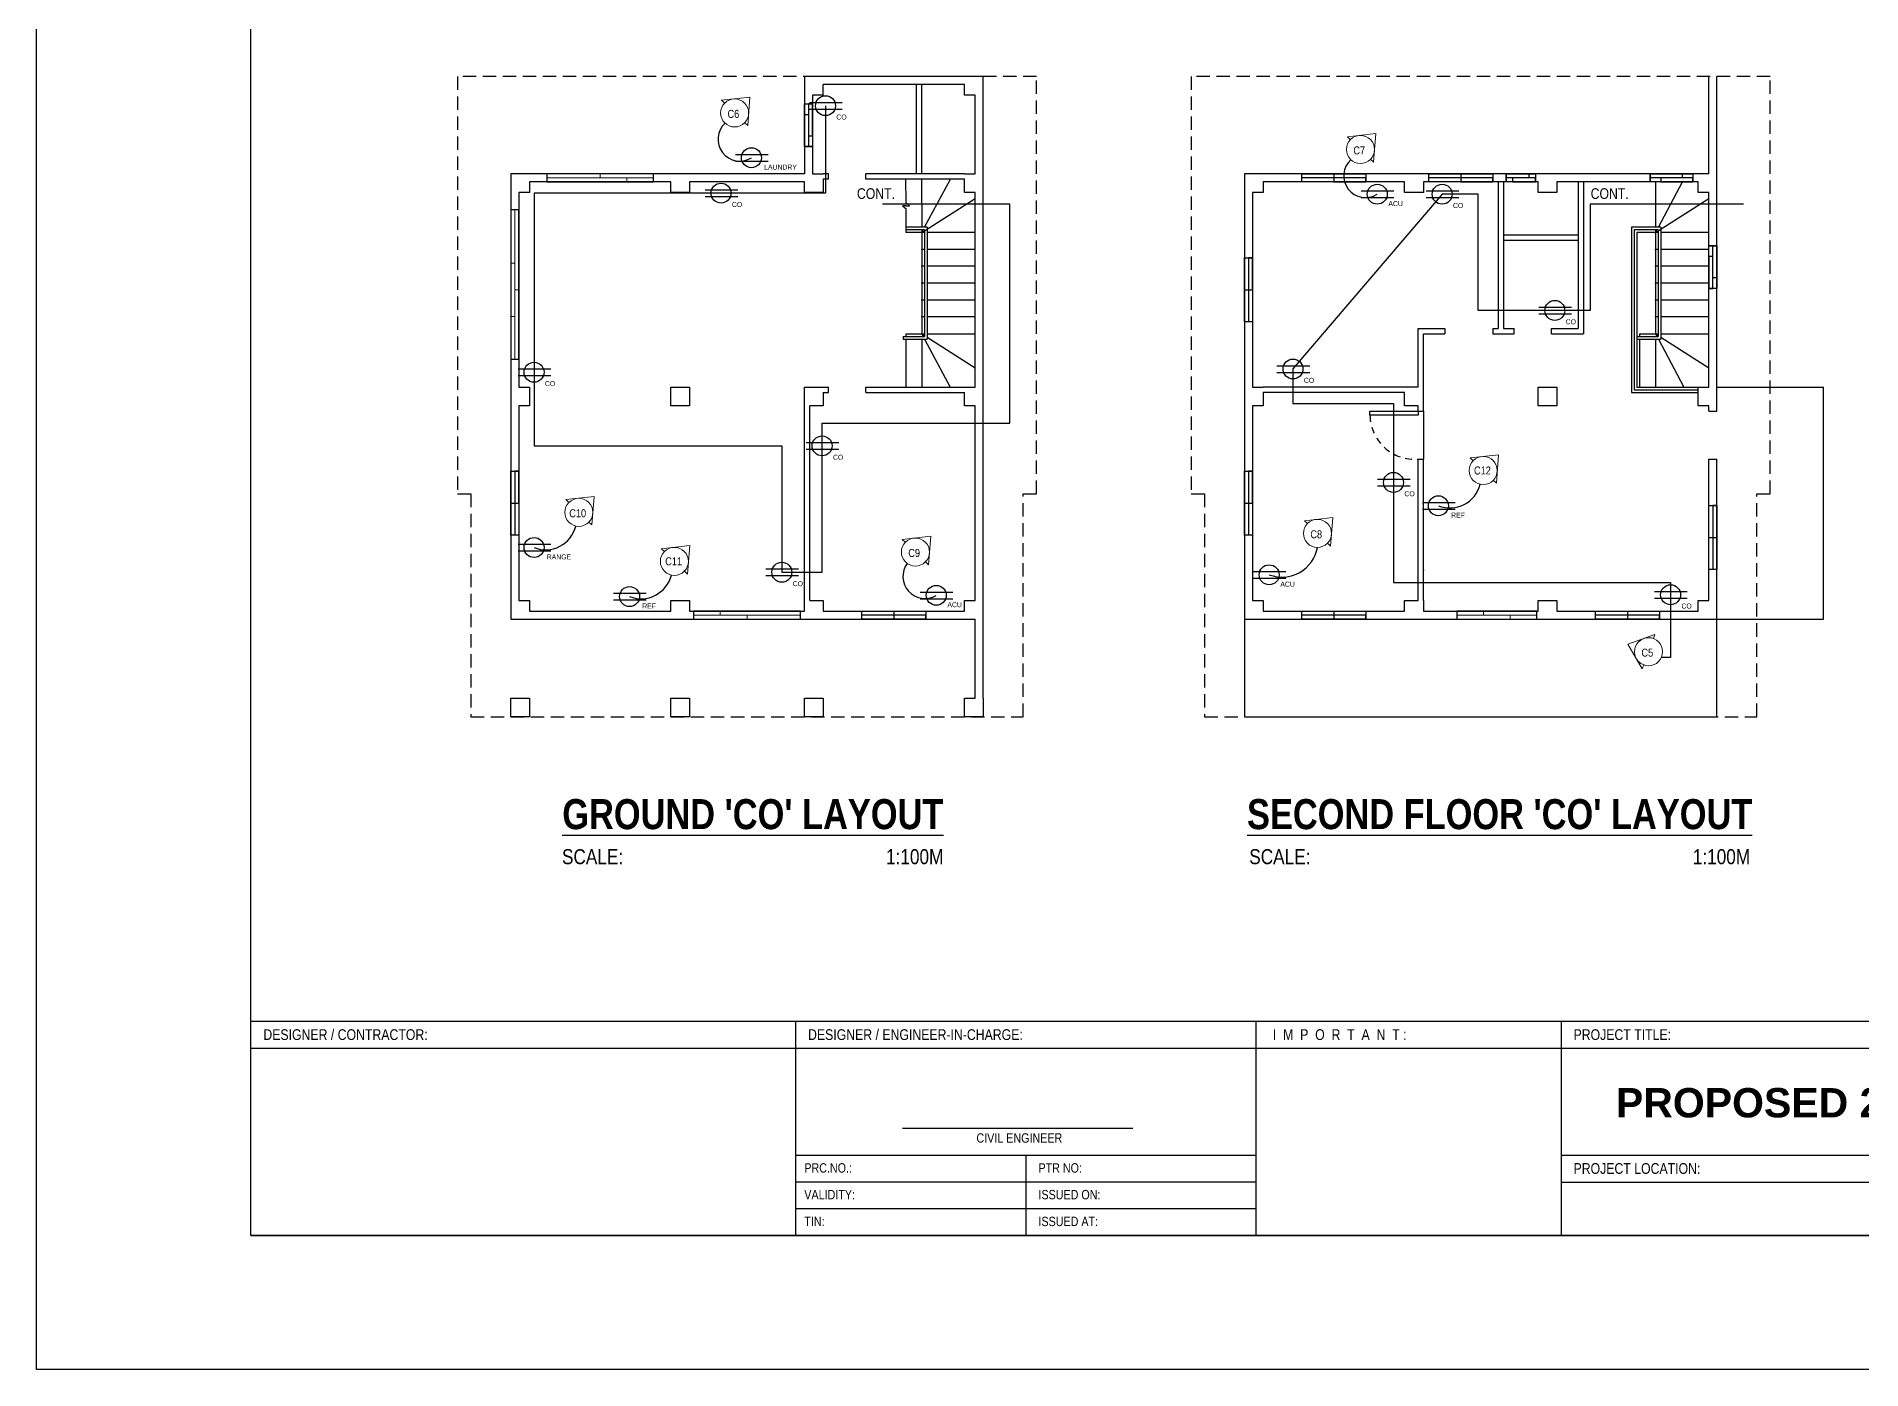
# Model space of a CAD drawing. Header units: inches. Extents: x 7263 to 7501, y 1317 to 1521.
# Drawn here: x 7262.7 to 7296.9, y 1317.12 to 1342.1 of the extents above; entities that cross this region are included whole.
import ezdxf

# ---------------------------------------------------------------- set-up
doc = ezdxf.new("R2010")
doc.units = ezdxf.units.IN
doc.header["$MEASUREMENT"] = 0
doc.linetypes.add('HIDDEN', pattern=[0.375, 0.25, -0.125])
doc.linetypes.add('HIDDEN2', pattern=[0.1875, 0.125, -0.0625])
for name, color, linetype, lineweight in [('.25', 250, 'Continuous', 25), ('electrical', 118, 'Continuous', 13), ('Muebles', 2, 'Continuous', 0)]:
    doc.layers.add(name, color=color, linetype=linetype, lineweight=lineweight)
for name, color, linetype in [('hatch', 14, 'Continuous'), ('Layer1', 1, 'Continuous'), ('Layer2', 2, 'Continuous'), ('Layer3', 3, 'Continuous'), ('Layer6', 6, 'Continuous'), ('Layer8', 8, 'Continuous'), ('PDF10_HJ_10MM 2', 7, 'Continuous'), ('text', 7, 'Continuous')]:
    doc.layers.add(name, color=color, linetype=linetype)
doc.styles.get("Standard").update_dxf_attribs({"font": ''})
doc.styles.get('Standard').set_extended_font_data('Tw Cen MT Condensed')

msp = doc.modelspace()

# ---------------------------------------------------------------- linework, layer by layer
at = {"layer": '.25', "color": 9, "true_color": 0xc7c8ca}
for p in [(7279.286, 1338.11), (7293.036, 1338.11), (7279.286, 1337.793), (7293.036, 1337.793), (7279.287, 1337.476), (7293.037, 1337.476), (7279.287, 1337.16), (7293.037, 1337.16), (7279.287, 1336.843), (7293.037, 1336.843), (7288.687, 1332.101)]:
    msp.add_point(p, dxfattribs=at)
at = {"layer": 'Defpoints'}
msp.add_lwpolyline([(7262.697, 1368.116), (7339.197, 1368.116), (7339.197, 1317.116), (7262.697, 1317.116)], close=True, dxfattribs=at)
at = {"layer": 'electrical', "color": 2, "lineweight": 15}
for points in [[(7275.969, 1340.484), (7276.025, 1340.43), (7276.067, 1340.963), (7275.535, 1340.904), (7275.591, 1340.85)], [(7287.697, 1339.8), (7287.753, 1339.745), (7287.795, 1340.279), (7287.263, 1340.22), (7287.319, 1340.166)], [(7289.998, 1333.782), (7290.055, 1333.727), (7290.097, 1334.261), (7289.564, 1334.202), (7289.621, 1334.147)], [(7273.05, 1332.999), (7273.106, 1332.944), (7273.148, 1333.478), (7272.616, 1333.419), (7272.672, 1333.364)], [(7286.891, 1332.604), (7286.947, 1332.55), (7286.989, 1333.084), (7286.457, 1333.025), (7286.513, 1332.97)], [(7274.84, 1332.079), (7274.897, 1332.024), (7274.939, 1332.558), (7274.406, 1332.499), (7274.463, 1332.445)], [(7279.356, 1332.255), (7279.413, 1332.2), (7279.455, 1332.734), (7278.922, 1332.675), (7278.979, 1332.62)], [(7292.998, 1330.816), (7293.024, 1330.89), (7292.52, 1330.711), (7292.791, 1330.249), (7292.818, 1330.323)]]:
    msp.add_lwpolyline(points, dxfattribs=at)
at = {"layer": 'electrical', "color": 4, "lineweight": 15}
for centre in [(7275.78, 1340.667), (7275.78, 1340.667), (7287.508, 1339.983), (7287.508, 1339.983), (7289.809, 1333.965), (7289.809, 1333.965), (7272.861, 1333.181), (7272.861, 1333.181), (7286.702, 1332.787), (7286.702, 1332.787), (7274.651, 1332.262), (7274.651, 1332.262), (7279.168, 1332.437), (7279.168, 1332.437), (7292.908, 1330.569), (7292.908, 1330.569)]:
    msp.add_circle(centre, 0.263, dxfattribs=at)
at = {"layer": 'hatch', "color": 1, "lineweight": -3}
for p, q in [((7277.183, 1340.865), (7277.795, 1340.865)), ((7277.183, 1340.74), (7277.795, 1340.74)), ((7275.795, 1339.891), (7276.407, 1339.891)), ((7275.795, 1339.766), (7276.407, 1339.766)), ((7275.225, 1339.227), (7275.838, 1339.227)), ((7275.225, 1339.102), (7275.838, 1339.102)), ((7287.523, 1339.207), (7288.135, 1339.207)), ((7287.523, 1339.082), (7288.135, 1339.082)), ((7288.739, 1339.207), (7289.351, 1339.207)), ((7288.739, 1339.082), (7289.351, 1339.082)), ((7290.851, 1337.028), (7291.463, 1337.028)), ((7290.851, 1336.903), (7291.463, 1336.903)), ((7285.944, 1335.93), (7286.557, 1335.93)), ((7271.721, 1335.869), (7272.333, 1335.869)), ((7271.721, 1335.744), (7272.333, 1335.744)), ((7285.944, 1335.805), (7286.557, 1335.805)), ((7277.119, 1334.49), (7277.732, 1334.49)), ((7277.119, 1334.365), (7277.732, 1334.365)), ((7287.829, 1333.805), (7288.441, 1333.805)), ((7287.829, 1333.68), (7288.441, 1333.68)), ((7288.669, 1333.367), (7289.282, 1333.367)), ((7288.669, 1333.242), (7289.282, 1333.242)), ((7271.721, 1332.584), (7272.333, 1332.584)), ((7271.721, 1332.459), (7272.333, 1332.459)), ((7276.365, 1332.121), (7276.977, 1332.121)), ((7276.365, 1331.996), (7276.977, 1331.996)), ((7285.498, 1332.074), (7286.111, 1332.074)), ((7285.498, 1331.949), (7286.111, 1331.949)), ((7273.511, 1331.665), (7274.124, 1331.665)), ((7273.511, 1331.54), (7274.124, 1331.54)), ((7279.259, 1331.688), (7279.871, 1331.688)), ((7279.259, 1331.563), (7279.871, 1331.563)), ((7293.021, 1331.7), (7293.633, 1331.7)), ((7293.021, 1331.575), (7293.633, 1331.575))]:
    msp.add_line(p, q, dxfattribs=at)
for centre in [(7277.483, 1340.803), (7276.095, 1339.828), (7275.525, 1339.164), (7287.823, 1339.144), (7289.039, 1339.144), (7291.151, 1336.966), (7272.021, 1335.807), (7286.244, 1335.868), (7277.419, 1334.427), (7288.128, 1333.742), (7288.969, 1333.305), (7272.021, 1332.522), (7276.665, 1332.058), (7285.798, 1332.011), (7293.321, 1331.637), (7273.811, 1331.602), (7279.559, 1331.626)]:
    msp.add_circle(centre, 0.187, dxfattribs=at)
at = {"layer": 'Layer1'}
for p, q in [((7279.387, 1338.526), (7278.987, 1338.526)), ((7279.337, 1338.476), (7278.987, 1338.476)), ((7279.337, 1338.476), (7279.338, 1336.476)), ((7279.387, 1338.526), (7279.388, 1336.426)), ((7293.137, 1338.526), (7292.587, 1338.526)), ((7292.587, 1338.526), (7292.587, 1335.426)), ((7293.087, 1338.476), (7292.637, 1338.476)), ((7292.637, 1338.476), (7292.637, 1335.476)), ((7293.087, 1338.476), (7293.088, 1336.476)), ((7293.137, 1338.526), (7293.138, 1336.426)), ((7278.938, 1336.476), (7278.938, 1336.426)), ((7278.938, 1336.476), (7279.338, 1336.476)), ((7278.938, 1336.426), (7279.388, 1336.426)), ((7292.688, 1336.476), (7292.688, 1336.426)), ((7292.688, 1336.476), (7293.088, 1336.476)), ((7292.688, 1336.426), (7293.138, 1336.426)), ((7292.587, 1335.426), (7293.837, 1335.426)), ((7292.637, 1335.476), (7293.837, 1335.476)), ((7288.687, 1335.076), (7288.687, 1334.176))]:
    msp.add_line(p, q, dxfattribs=at)
for points in [[(7277.087, 1340.039), (7277.087, 1340.839), (7277.237, 1340.839), (7277.237, 1340.039)], [(7272.262, 1339.526), (7272.262, 1339.376), (7274.262, 1339.376), (7274.262, 1339.526)], [(7286.412, 1339.526), (7287.612, 1339.526), (7287.612, 1339.376), (7286.412, 1339.376)], [(7288.787, 1339.526), (7289.987, 1339.526), (7289.987, 1339.376), (7288.787, 1339.376)], [(7290.237, 1339.526), (7290.787, 1339.526), (7290.787, 1339.376), (7290.237, 1339.376)], [(7292.937, 1339.526), (7293.737, 1339.526), (7293.737, 1339.376), (7292.937, 1339.376)], [(7271.587, 1336.051), (7271.737, 1336.051), (7271.737, 1338.851), (7271.587, 1338.851)], [(7294.187, 1338.176), (7294.187, 1337.376), (7294.037, 1337.376), (7294.037, 1338.176)], [(7285.337, 1336.751), (7285.337, 1337.951), (7285.487, 1337.951), (7285.487, 1336.751)], [(7271.587, 1332.751), (7271.587, 1333.951), (7271.737, 1333.951), (7271.737, 1332.751)], [(7285.337, 1332.751), (7285.337, 1333.951), (7285.487, 1333.951), (7285.487, 1332.751)], [(7294.037, 1332.111), (7294.037, 1333.311), (7294.187, 1333.311), (7294.187, 1332.111)], [(7277.012, 1331.176), (7277.012, 1331.326), (7275.012, 1331.326), (7275.012, 1331.176)], [(7278.162, 1331.326), (7279.362, 1331.326), (7279.362, 1331.176), (7278.162, 1331.176)], [(7286.412, 1331.326), (7287.612, 1331.326), (7287.612, 1331.176), (7286.412, 1331.176)], [(7290.812, 1331.176), (7290.812, 1331.326), (7289.312, 1331.326), (7289.312, 1331.176)], [(7291.912, 1331.326), (7293.112, 1331.326), (7293.112, 1331.176), (7291.912, 1331.176)]]:
    msp.add_lwpolyline(points, close=True, dxfattribs=at)
at = {"layer": 'Layer1', "linetype": 'HIDDEN2'}
msp.add_arc((7288.532, 1335.02), 0.846, 181.2707, 273.7084, dxfattribs=at)
at = {"layer": 'Layer2'}
for p, q in [((7279.285, 1339.426), (7279.286, 1338.526)), ((7279.341, 1338.526), (7279.823, 1339.426)), ((7293.035, 1339.376), (7293.036, 1338.526)), ((7293.091, 1338.526), (7293.546, 1339.376)), ((7279.286, 1338.426), (7280.289, 1339.062)), ((7293.036, 1338.426), (7294.039, 1339.062)), ((7279.288, 1338.426), (7278.987, 1338.426)), ((7279.286, 1338.476), (7279.286, 1338.426)), ((7279.286, 1338.426), (7279.314, 1338.476)), ((7279.286, 1338.426), (7279.288, 1336.526)), ((7279.337, 1338.426), (7279.286, 1338.426)), ((7280.287, 1338.426), (7279.387, 1338.426)), ((7293.038, 1338.426), (7292.687, 1338.426)), ((7292.687, 1338.426), (7292.687, 1335.526)), ((7293.036, 1338.476), (7293.036, 1338.426)), ((7293.036, 1338.426), (7293.064, 1338.476)), ((7293.036, 1338.426), (7293.038, 1336.526)), ((7293.087, 1338.426), (7293.036, 1338.426)), ((7294.037, 1338.426), (7293.137, 1338.426)), ((7279.337, 1338.11), (7279.286, 1338.11)), ((7280.287, 1338.11), (7279.387, 1338.11)), ((7293.087, 1338.11), (7293.036, 1338.11)), ((7294.037, 1338.11), (7293.137, 1338.11)), ((7279.338, 1337.793), (7279.286, 1337.793)), ((7280.288, 1337.793), (7279.388, 1337.793)), ((7293.088, 1337.793), (7293.036, 1337.793)), ((7294.038, 1337.793), (7293.138, 1337.793)), ((7279.337, 1337.476), (7279.286, 1337.476)), ((7280.287, 1337.476), (7279.387, 1337.476)), ((7293.087, 1337.476), (7293.036, 1337.476)), ((7294.037, 1337.476), (7293.137, 1337.476)), ((7279.338, 1337.16), (7279.287, 1337.16)), ((7280.288, 1337.16), (7279.388, 1337.16)), ((7293.088, 1337.16), (7293.037, 1337.16)), ((7294.038, 1337.16), (7293.138, 1337.16)), ((7279.339, 1336.843), (7279.288, 1336.843)), ((7280.289, 1336.843), (7279.389, 1336.843)), ((7293.089, 1336.843), (7293.038, 1336.843)), ((7294.039, 1336.843), (7293.139, 1336.843)), ((7278.988, 1336.526), (7278.988, 1336.476)), ((7278.988, 1336.526), (7279.338, 1336.526)), ((7278.988, 1336.426), (7278.989, 1335.526)), ((7279.288, 1336.526), (7279.314, 1336.476)), ((7279.288, 1336.526), (7279.338, 1336.494)), ((7279.288, 1336.426), (7279.289, 1335.526)), ((7279.341, 1336.426), (7279.822, 1335.527)), ((7279.388, 1336.526), (7280.29, 1336.526)), ((7279.388, 1336.463), (7280.289, 1335.891)), ((7292.738, 1336.526), (7292.738, 1336.476)), ((7292.738, 1336.526), (7293.088, 1336.526)), ((7292.738, 1336.426), (7292.739, 1335.526)), ((7293.038, 1336.526), (7293.064, 1336.476)), ((7293.038, 1336.526), (7293.088, 1336.494)), ((7293.038, 1336.426), (7293.039, 1335.526)), ((7293.091, 1336.426), (7293.572, 1335.527)), ((7293.138, 1336.526), (7294.04, 1336.526)), ((7293.138, 1336.463), (7294.039, 1335.891)), ((7292.687, 1335.526), (7293.837, 1335.526)), ((7283.24, 1321.632), (7278.929, 1321.632))]:
    msp.add_line(p, q, dxfattribs=at)
for points in [[(7277.237, 1340.239), (7277.237, 1340.839), (7277.162, 1340.839), (7277.162, 1340.239)], [(7277.162, 1340.639), (7277.162, 1340.039), (7277.087, 1340.039), (7277.087, 1340.639)], [(7287.012, 1339.451), (7286.412, 1339.451), (7286.412, 1339.526), (7287.012, 1339.526)], [(7287.012, 1339.376), (7287.612, 1339.376), (7287.612, 1339.451), (7287.012, 1339.451)], [(7289.387, 1339.451), (7288.787, 1339.451), (7288.787, 1339.526), (7289.387, 1339.526)], [(7289.387, 1339.376), (7289.987, 1339.376), (7289.987, 1339.451), (7289.387, 1339.451)], [(7290.665, 1339.451), (7290.237, 1339.451), (7290.237, 1339.526), (7290.665, 1339.526)], [(7290.787, 1339.451), (7290.358, 1339.451), (7290.358, 1339.376), (7290.787, 1339.376)], [(7293.537, 1339.451), (7292.937, 1339.451), (7292.937, 1339.526), (7293.537, 1339.526)], [(7293.137, 1339.376), (7293.737, 1339.376), (7293.737, 1339.451), (7293.137, 1339.451)], [(7294.112, 1337.576), (7294.112, 1338.176), (7294.187, 1338.176), (7294.187, 1337.576)], [(7285.487, 1337.351), (7285.487, 1337.951), (7285.412, 1337.951), (7285.412, 1337.351)], [(7294.037, 1337.976), (7294.037, 1337.376), (7294.112, 1337.376), (7294.112, 1337.976)], [(7285.412, 1337.351), (7285.412, 1336.751), (7285.337, 1336.751), (7285.337, 1337.351)], [(7287.687, 1335.076), (7288.587, 1335.076), (7288.587, 1335.001), (7287.687, 1335.001)], [(7271.737, 1333.351), (7271.737, 1333.951), (7271.662, 1333.951), (7271.662, 1333.351)], [(7285.487, 1333.351), (7285.487, 1333.951), (7285.412, 1333.951), (7285.412, 1333.351)], [(7271.662, 1333.351), (7271.662, 1332.751), (7271.587, 1332.751), (7271.587, 1333.351)], [(7285.412, 1333.351), (7285.412, 1332.751), (7285.337, 1332.751), (7285.337, 1333.351)], [(7294.187, 1332.711), (7294.187, 1333.311), (7294.112, 1333.311), (7294.112, 1332.711)], [(7294.112, 1332.711), (7294.112, 1332.111), (7294.037, 1332.111), (7294.037, 1332.711)], [(7278.762, 1331.251), (7278.162, 1331.251), (7278.162, 1331.326), (7278.762, 1331.326)], [(7278.762, 1331.176), (7279.362, 1331.176), (7279.362, 1331.251), (7278.762, 1331.251)], [(7287.012, 1331.251), (7286.412, 1331.251), (7286.412, 1331.326), (7287.012, 1331.326)], [(7287.012, 1331.176), (7287.612, 1331.176), (7287.612, 1331.251), (7287.012, 1331.251)], [(7292.512, 1331.251), (7291.912, 1331.251), (7291.912, 1331.326), (7292.512, 1331.326)], [(7292.512, 1331.176), (7293.112, 1331.176), (7293.112, 1331.251), (7292.512, 1331.251)]]:
    msp.add_lwpolyline(points, close=True, dxfattribs=at)
at = {"layer": 'Layer3'}
for p, q in [((7280.437, 1341.351), (7277.087, 1341.351)), ((7277.087, 1341.351), (7277.087, 1339.526)), ((7280.087, 1341.201), (7277.437, 1341.201)), ((7277.437, 1341.001), (7277.437, 1341.201)), ((7279.187, 1339.526), (7279.187, 1341.201)), ((7279.287, 1339.526), (7279.287, 1341.201)), ((7280.087, 1341.001), (7280.087, 1341.201)), ((7280.437, 1329.701), (7280.437, 1341.351)), ((7294.037, 1339.526), (7294.037, 1341.351)), ((7294.187, 1335.076), (7294.187, 1341.351)), ((7277.437, 1341.001), (7277.237, 1341.001)), ((7277.237, 1341.001), (7277.237, 1339.526)), ((7280.287, 1341.001), (7280.087, 1341.001)), ((7280.287, 1339.526), (7280.287, 1341.001)), ((7277.087, 1340.039), (7277.237, 1340.039)), ((7277.087, 1339.526), (7271.587, 1339.526)), ((7271.587, 1339.526), (7271.587, 1331.176)), ((7271.937, 1339.376), (7271.937, 1339.176)), ((7274.587, 1339.376), (7271.937, 1339.376)), ((7274.587, 1339.176), (7274.587, 1339.376)), ((7274.937, 1339.376), (7274.937, 1339.176)), ((7277.087, 1339.376), (7274.937, 1339.376)), ((7277.087, 1339.176), (7277.087, 1339.376)), ((7277.237, 1339.526), (7277.437, 1339.526)), ((7277.537, 1339.526), (7277.437, 1339.526)), ((7277.437, 1339.426), (7277.437, 1339.176)), ((7277.537, 1339.426), (7277.437, 1339.426)), ((7277.537, 1339.426), (7277.537, 1339.526)), ((7280.087, 1339.526), (7278.237, 1339.526)), ((7278.237, 1339.426), (7278.237, 1339.526)), ((7280.087, 1339.426), (7278.237, 1339.426)), ((7280.087, 1339.526), (7280.287, 1339.526)), ((7280.087, 1339.176), (7280.087, 1339.426)), ((7294.037, 1339.526), (7285.337, 1339.526)), ((7285.337, 1339.526), (7285.337, 1331.176)), ((7285.687, 1339.376), (7285.687, 1339.176)), ((7288.337, 1339.376), (7285.687, 1339.376)), ((7288.337, 1339.176), (7288.337, 1339.376)), ((7288.687, 1339.376), (7288.687, 1339.176)), ((7290.837, 1339.376), (7288.687, 1339.376)), ((7290.087, 1339.376), (7290.087, 1336.626)), ((7290.187, 1339.376), (7290.187, 1336.626)), ((7290.237, 1339.526), (7290.237, 1339.376)), ((7290.837, 1339.176), (7290.837, 1339.376)), ((7291.187, 1339.376), (7291.187, 1339.176)), ((7293.837, 1339.376), (7291.187, 1339.376)), ((7291.587, 1339.376), (7291.587, 1336.626)), ((7291.687, 1339.376), (7291.687, 1336.526)), ((7292.937, 1339.526), (7292.937, 1339.376)), ((7293.837, 1339.176), (7293.837, 1339.376)), ((7271.937, 1339.176), (7271.737, 1339.176)), ((7271.737, 1339.176), (7271.737, 1335.526)), ((7274.937, 1339.176), (7274.587, 1339.176)), ((7277.437, 1339.176), (7277.087, 1339.176)), ((7280.287, 1339.176), (7280.087, 1339.176)), ((7280.287, 1335.526), (7280.287, 1339.176)), ((7285.687, 1339.176), (7285.487, 1339.176)), ((7285.487, 1339.176), (7285.487, 1335.526)), ((7288.687, 1339.176), (7288.337, 1339.176)), ((7291.187, 1339.176), (7290.837, 1339.176)), ((7294.037, 1339.176), (7293.837, 1339.176)), ((7294.037, 1335.526), (7294.037, 1339.176)), ((7291.587, 1338.376), (7290.187, 1338.376)), ((7291.587, 1338.276), (7290.187, 1338.276)), ((7294.187, 1338.176), (7294.037, 1338.176)), ((7288.587, 1335.526), (7288.587, 1336.626)), ((7288.587, 1336.626), (7289.087, 1336.626)), ((7289.087, 1336.626), (7289.087, 1336.526)), ((7289.987, 1336.626), (7290.087, 1336.626)), ((7289.987, 1336.626), (7289.987, 1336.526)), ((7290.187, 1336.626), (7290.387, 1336.626)), ((7290.387, 1336.526), (7290.387, 1336.626)), ((7291.087, 1336.626), (7291.587, 1336.626)), ((7291.087, 1336.526), (7291.087, 1336.626)), ((7288.687, 1335.076), (7288.687, 1336.526)), ((7288.687, 1336.526), (7289.087, 1336.526)), ((7289.987, 1336.526), (7290.387, 1336.526)), ((7291.087, 1336.526), (7291.687, 1336.526)), ((7271.737, 1335.526), (7271.937, 1335.526)), ((7271.937, 1335.526), (7271.937, 1335.176)), ((7274.587, 1335.526), (7274.937, 1335.526)), ((7274.587, 1335.176), (7274.587, 1335.526)), ((7274.937, 1335.526), (7274.937, 1335.176)), ((7277.087, 1335.526), (7277.437, 1335.526)), ((7277.087, 1335.176), (7277.087, 1335.526)), ((7277.437, 1335.526), (7277.537, 1335.526)), ((7277.437, 1335.426), (7277.437, 1335.176)), ((7277.437, 1335.426), (7277.537, 1335.426)), ((7277.537, 1335.426), (7277.537, 1335.526)), ((7278.237, 1335.526), (7280.087, 1335.526)), ((7278.237, 1335.426), (7278.237, 1335.526)), ((7278.237, 1335.426), (7280.087, 1335.426)), ((7280.087, 1335.526), (7280.287, 1335.526)), ((7280.087, 1335.176), (7280.087, 1335.426)), ((7285.487, 1335.526), (7285.687, 1335.526)), ((7288.587, 1335.526), (7285.687, 1335.526)), ((7285.687, 1335.426), (7285.687, 1335.176)), ((7288.337, 1335.426), (7285.687, 1335.426)), ((7288.337, 1335.176), (7288.337, 1335.426)), ((7290.837, 1335.526), (7291.187, 1335.526)), ((7290.837, 1335.176), (7290.837, 1335.526)), ((7291.187, 1335.526), (7291.187, 1335.176)), ((7293.837, 1335.526), (7294.037, 1335.526)), ((7293.837, 1335.176), (7293.837, 1335.526)), ((7294.187, 1335.526), (7296.187, 1335.526)), ((7296.187, 1331.176), (7296.187, 1335.526)), ((7271.937, 1335.176), (7271.737, 1335.176)), ((7271.737, 1335.176), (7271.737, 1331.526)), ((7274.937, 1335.176), (7274.587, 1335.176)), ((7277.087, 1331.526), (7277.087, 1335.176)), ((7277.437, 1335.176), (7277.187, 1335.176)), ((7277.187, 1331.526), (7277.187, 1335.176)), ((7280.287, 1335.176), (7280.087, 1335.176)), ((7280.287, 1331.526), (7280.287, 1335.176)), ((7285.687, 1335.176), (7285.487, 1335.176)), ((7285.487, 1335.176), (7285.487, 1331.526)), ((7288.587, 1335.176), (7288.337, 1335.176)), ((7288.587, 1335.076), (7288.587, 1335.176)), ((7288.587, 1335.076), (7288.687, 1335.076)), ((7291.187, 1335.176), (7290.837, 1335.176)), ((7294.037, 1335.176), (7293.837, 1335.176)), ((7294.037, 1335.076), (7294.037, 1335.176)), ((7294.037, 1335.076), (7294.187, 1335.076)), ((7288.587, 1331.526), (7288.587, 1334.176)), ((7288.587, 1334.176), (7288.687, 1334.176)), ((7288.687, 1331.526), (7288.687, 1334.176)), ((7294.037, 1331.526), (7294.037, 1334.176)), ((7294.037, 1334.176), (7294.187, 1334.176)), ((7294.187, 1331.176), (7294.187, 1334.176)), ((7271.737, 1331.526), (7271.937, 1331.526)), ((7271.937, 1331.526), (7271.937, 1331.326)), ((7274.587, 1331.526), (7274.937, 1331.526)), ((7274.587, 1331.326), (7274.587, 1331.526)), ((7274.937, 1331.526), (7274.937, 1331.326)), ((7277.087, 1331.326), (7277.087, 1331.526)), ((7277.187, 1331.526), (7277.437, 1331.526)), ((7277.437, 1331.526), (7277.437, 1331.326)), ((7280.087, 1331.526), (7280.287, 1331.526)), ((7280.087, 1331.326), (7280.087, 1331.526)), ((7285.487, 1331.526), (7285.687, 1331.526)), ((7285.687, 1331.526), (7285.687, 1331.326)), ((7288.337, 1331.526), (7288.587, 1331.526)), ((7288.337, 1331.326), (7288.337, 1331.526)), ((7288.687, 1331.526), (7288.687, 1331.326)), ((7290.837, 1331.526), (7291.187, 1331.526)), ((7290.837, 1331.326), (7290.837, 1331.526)), ((7291.187, 1331.526), (7291.187, 1331.326)), ((7293.837, 1331.526), (7294.037, 1331.526)), ((7293.837, 1331.326), (7293.837, 1331.526)), ((7271.587, 1331.176), (7280.287, 1331.176)), ((7271.937, 1331.326), (7274.587, 1331.326)), ((7274.937, 1331.326), (7277.087, 1331.326)), ((7277.437, 1331.326), (7280.087, 1331.326)), ((7280.287, 1329.701), (7280.287, 1331.176)), ((7285.337, 1331.176), (7294.187, 1331.176)), ((7285.337, 1331.176), (7285.337, 1329.351)), ((7285.687, 1331.326), (7288.337, 1331.326)), ((7288.687, 1331.326), (7290.837, 1331.326)), ((7291.187, 1331.326), (7293.837, 1331.326)), ((7294.187, 1329.351), (7294.187, 1331.176)), ((7294.187, 1331.176), (7296.187, 1331.176)), ((7285.337, 1329.351), (7294.187, 1329.351)), ((7276.92, 1323.642), (7276.92, 1319.626)), ((7285.55, 1323.642), (7285.55, 1319.626)), ((7291.267, 1323.642), (7291.267, 1319.626)), ((7266.712, 1323.14), (7336.687, 1323.14)), ((7285.55, 1321.13), (7276.927, 1321.13)), ((7281.239, 1321.13), (7281.239, 1320.127)), ((7291.267, 1321.132), (7318.802, 1321.132)), ((7285.55, 1320.629), (7276.927, 1320.629)), ((7291.267, 1320.63), (7318.802, 1320.63)), ((7285.55, 1320.127), (7276.927, 1320.127)), ((7281.239, 1320.127), (7281.239, 1319.626))]:
    msp.add_line(p, q, dxfattribs=at)
at = {"layer": 'Layer3', "linetype": 'HIDDEN'}
for points in [[(7270.587, 1341.351), (7270.587, 1333.526), (7270.837, 1333.526), (7270.837, 1329.351), (7281.187, 1329.351), (7281.187, 1333.526), (7281.437, 1333.526), (7281.437, 1341.351)], [(7284.337, 1341.351), (7284.337, 1333.526), (7284.587, 1333.526), (7284.587, 1329.351), (7294.937, 1329.351), (7294.937, 1333.526), (7295.187, 1333.526), (7295.187, 1341.351)]]:
    msp.add_lwpolyline(points, close=True, dxfattribs=at)
at = {"layer": 'Layer3'}
for points in [[(7271.587, 1329.701), (7271.937, 1329.701), (7271.937, 1329.351), (7271.587, 1329.351)], [(7274.587, 1329.701), (7274.937, 1329.701), (7274.937, 1329.351), (7274.587, 1329.351)], [(7277.087, 1329.701), (7277.437, 1329.701), (7277.437, 1329.351), (7277.087, 1329.351)]]:
    msp.add_lwpolyline(points, close=True, dxfattribs=at)
msp.add_lwpolyline([(7280.437, 1329.701), (7280.437, 1329.351), (7280.087, 1329.351), (7280.087, 1329.701), (7280.287, 1329.701)], dxfattribs=at)
at = {"layer": 'Layer6'}
for p, q in [((7266.712, 1323.642), (7336.687, 1323.642)), ((7266.712, 1319.626), (7336.687, 1319.626))]:
    msp.add_line(p, q, dxfattribs=at)
msp.add_lwpolyline([(7336.687, 1319.626), (7266.712, 1319.626), (7266.712, 1365.606), (7336.687, 1365.606)], close=True, dxfattribs=at)
at = {"layer": 'Layer8'}
for p, q in [((7278.985, 1339.426), (7278.986, 1338.986)), ((7278.986, 1338.927), (7278.927, 1338.927)), ((7278.927, 1338.927), (7278.986, 1338.877)), ((7279.058, 1338.927), (7278.986, 1338.986)), ((7278.986, 1338.927), (7278.986, 1338.927)), ((7278.986, 1338.927), (7279.058, 1338.927)), ((7278.986, 1338.877), (7278.987, 1338.426))]:
    msp.add_line(p, q, dxfattribs=at)
at = {"layer": 'Muebles'}
for points in [[(7272.262, 1339.451), (7272.262, 1339.376), (7273.762, 1339.376), (7273.762, 1339.451)], [(7273.262, 1339.451), (7273.262, 1339.526), (7274.262, 1339.526), (7274.262, 1339.451)], [(7271.662, 1337.851), (7271.587, 1337.851), (7271.587, 1338.851), (7271.662, 1338.851)], [(7271.662, 1336.851), (7271.587, 1336.851), (7271.587, 1337.851), (7271.662, 1337.851)], [(7271.662, 1336.051), (7271.737, 1336.051), (7271.737, 1337.351), (7271.662, 1337.351)], [(7276.012, 1331.251), (7276.012, 1331.176), (7275.012, 1331.176), (7275.012, 1331.251)], [(7277.012, 1331.251), (7277.012, 1331.326), (7275.512, 1331.326), (7275.512, 1331.251)], [(7290.312, 1331.251), (7290.312, 1331.176), (7289.312, 1331.176), (7289.312, 1331.251)], [(7290.812, 1331.251), (7290.812, 1331.326), (7289.812, 1331.326), (7289.812, 1331.251)]]:
    msp.add_lwpolyline(points, close=True, dxfattribs=at)
at = {"layer": 'PDF10_HJ_10MM 2', "color": 2, "ltscale": 0.02}
for p, q in [((7280.936, 1338.956), (7278.553, 1338.956)), ((7280.936, 1334.85), (7280.936, 1338.956)), ((7294.686, 1338.956), (7291.815, 1338.956))]:
    msp.add_line(p, q, dxfattribs=at)
for points in [[(7277.483, 1340.803), (7277.483, 1339.164), (7272.021, 1339.164), (7272.021, 1334.427), (7276.665, 1334.427), (7276.665, 1332.058), (7277.419, 1332.058), (7277.419, 1334.85), (7280.936, 1334.85)], [(7291.815, 1338.956), (7291.815, 1336.966), (7289.717, 1336.966), (7289.717, 1339.144), (7289.039, 1339.144), (7286.244, 1335.868), (7286.244, 1335.22), (7288.128, 1335.22), (7288.128, 1331.867), (7293.321, 1331.867), (7293.321, 1330.461), (7293.147, 1330.461)]]:
    msp.add_lwpolyline(points, dxfattribs=at)
for centre, radius, start, end in [((7275.876, 1340.173), 0.408, 132.3952, 302.3713), ((7287.604, 1339.489), 0.408, 132.3952, 302.3713), ((7289.185, 1333.847), 0.584, 248.3026, 346.2111), ((7272.237, 1333.064), 0.584, 248.3026, 346.2111), ((7286.039, 1332.64), 0.673, 249.0411, 350.136), ((7279.347, 1331.981), 0.414, 143.8559, 300.7878), ((7274.027, 1332.145), 0.584, 248.3026, 346.2111)]:
    msp.add_arc(centre, radius, start, end, dxfattribs=at)

# ---------------------------------------------------------------- texts
at = {"layer": 'Layer3', "attachment_point": 1}
for s, width, insert, char_height in [('C6', 0.23808, (7275.647, 1340.724), 0.15), ('\\pi0.35991;CO', 0.88499, (7277.327, 1340.637), 0.09375), ('C7', 0.23808, (7287.376, 1340.04), 0.15), ('LAUNDRY', 0.88499, (7276.333, 1339.699), 0.0938), ('\\pi0.31526;ACU', 0.88499, (7287.717, 1339.015), 0.09375), ('\\pi0.35991;CO', 0.88499, (7275.37, 1338.998), 0.09375), ('\\pi0.35991;CO', 0.88499, (7288.883, 1338.979), 0.09375), ('\\pi0.35991;CO', 0.88499, (7290.995, 1336.8), 0.09375), ('\\pi0.35991;CO', 0.88499, (7271.865, 1335.641), 0.09375), ('\\pi0.35991;CO', 0.88499, (7286.089, 1335.702), 0.09375), ('\\pi0.35991;CO', 0.88499, (7277.264, 1334.261), 0.09375), ('C12', 0.23808, (7289.637, 1334.041), 0.15), ('\\pi0.35991;CO', 0.88499, (7287.973, 1333.577), 0.09375), ('C10', 0.23808, (7272.681, 1333.239), 0.15), ('REF', 0.88499, (7289.207, 1333.176), 0.0938), ('C8', 0.23808, (7286.57, 1332.845), 0.15), ('RANGE', 0.88499, (7272.259, 1332.393), 0.0938), ('C11', 0.23808, (7274.479, 1332.338), 0.15), ('C9', 0.23808, (7279.035, 1332.495), 0.15), ('\\pi0.35991;CO', 0.88499, (7276.509, 1331.892), 0.09375), ('\\pi0.31526;ACU', 0.88499, (7285.692, 1331.882), 0.09375), ('\\pi0.31526;ACU', 0.88499, (7279.453, 1331.497), 0.09375), ('REF', 0.88499, (7274.049, 1331.473), 0.0938), ('\\pi0.35991;CO', 0.88499, (7293.165, 1331.472), 0.09375), ('C5', 0.23808, (7292.775, 1330.627), 0.15), ("\\pi5.02825;{\\fArial Narrow|b1|i0|c0|p34;\\LGROUND 'CO' LAYOUT\\P\\pi5.02269;\\fArial Narrow|b0|i0|c0|p34;\\H0.5x;\\lSCALE:                                                       1:100M}", 17.1549, (7267.522, 1327.806), 0.5625), ("\\pi3.86066;{\\fArial Narrow|b1|i0|c0|p34;\\LSECOND FLOOR 'CO' LAYOUT\\P\\pi3.90277;\\fArial Narrow|b0|i0|c0|p34;\\H0.5x;\\lSCALE:                                                                                1:100M}", 17.1549, (7281.522, 1327.806), 0.5625)]:
    msp.add_mtext_dynamic_manual_height_columns(s, width=width, gutter_width=1, heights=[0], dxfattribs=dict(at, insert=insert, char_height=char_height))
at = {"layer": 'Layer6', "color": 2, "char_height": 0.2, "width": 0.83468, "attachment_point": 4}
for insert in [(7278.073, 1339.154), (7291.823, 1339.154)]:
    msp.add_mtext('CONT.', dxfattribs=dict(at, insert=insert))
at = {"layer": 'text', "attachment_point": 1}
for s, insert, char_height in [('DESIGNER / CONTRACTOR:', (7266.948, 1323.493), 0.20079), ('DESIGNER / ENGINEER-IN-CHARGE:', (7277.156, 1323.493), 0.20079), ('PROJECT TITLE:', (7291.502, 1323.493), 0.20079), ('CIVIL ENGINEER', (7280.312, 1321.543), 0.17554), ('PRC.NO.:', (7277.086, 1320.982), 0.1755), ('PTR NO:', (7281.474, 1320.982), 0.1755), ('PROJECT LOCATION:', (7291.502, 1320.984), 0.20079), ('VALIDITY:', (7277.086, 1320.481), 0.1755), ('ISSUED ON:', (7281.474, 1320.481), 0.1755), ('TIN:', (7277.086, 1319.979), 0.1755), ('ISSUED AT:', (7281.474, 1319.979), 0.1755)]:
    msp.add_mtext(s, dxfattribs=dict(at, insert=insert, char_height=char_height))
at = {"layer": 'text', "lineweight": 30, "insert": (7285.867, 1323.493), "char_height": 0.20079, "attachment_point": 1}
msp.add_mtext('I  M  P  O  R  T  A  N  T :', dxfattribs=at)
at = {"layer": 'text', "lineweight": 30, "insert": (7291.773, 1322.391), "char_height": 0.55, "width": 14.71324, "attachment_point": 1}
msp.add_mtext('\\pi0.5227;{\\fArial|b1|i0|c0|p34;PROPOSED 2-STOREY RESIDENTIAL}', dxfattribs=at)

doc.saveas('drawing.dxf')
